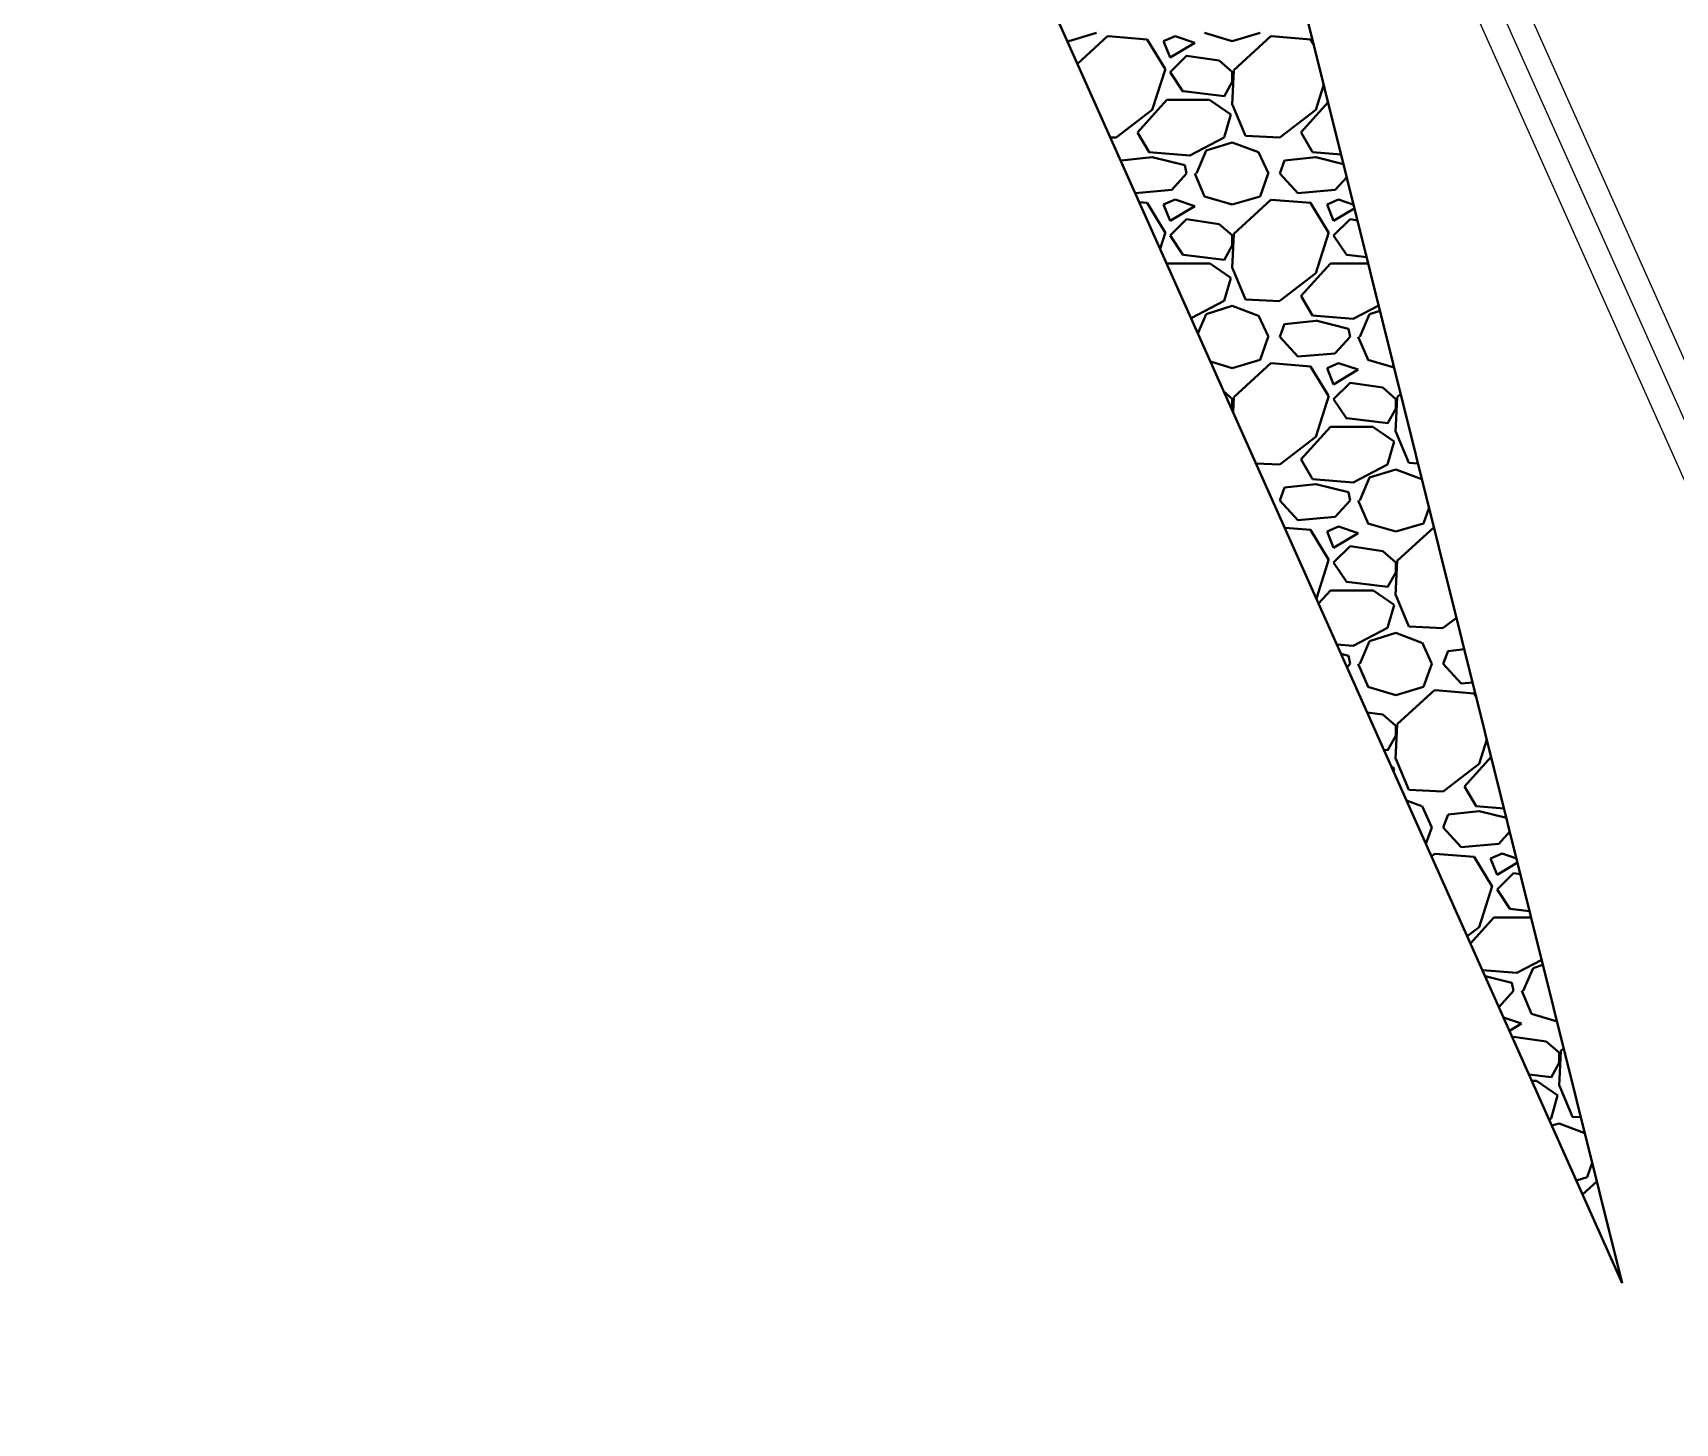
# Model space of a CAD drawing. Extents: x 2799052 to 2815686, y 1319509 to 1336143.
# Drawn here: x 2807717.33 to 2807737.42, y 1327308.71 to 1327325.72 of the extents above; entities that cross this region are included whole.
import ezdxf

# ---------------------------------------------------------------- set-up
doc = ezdxf.new("R2010")
doc.units = 0
doc.header["$LTSCALE"] = 0.5
doc.header["$MEASUREMENT"] = 0
doc.layers.add('C-Road-Asph-Hach-Bdry', color=64, linetype='Continuous', lineweight=25, plot=False)
for name, color, linetype, lineweight in [('C-RRAP', 160, 'Continuous', 40), ('C-SSWR', 1, 'Continuous', 25), ('C-Sswr-Pipe', 125, 'Continuous', 25)]:
    doc.layers.add(name, color=color, linetype=linetype, lineweight=lineweight)

msp = doc.modelspace()

# ---------------------------------------------------------------- linework, layer by layer
at = {"layer": 'C-Road-Asph-Hach-Bdry'}
msp.add_circle((2807368.688, 1327825.522), 8317.007, dxfattribs=at)
at = {"layer": 'C-RRAP'}
for p, q in [((2807698.453, 1327396.171), (2807736.771, 1327310.424)), ((2807736.771, 1327310.424), (2807730.272, 1327336.526))]:
    msp.add_line(p, q, dxfattribs=at)
at = {"layer": 'C-RRAP', "linetype": 'Continuous'}
for p, q in [((2807729.977, 1327325.627), (2807730, 1327325.62)), ((2807730, 1327325.62), (2807730.34, 1327325.72)), ((2807730.477, 1327325.683), (2807730.104, 1327325.342)), ((2807730.96, 1327325.639), (2807730.48, 1327325.679)), ((2807731.178, 1327325.279), (2807730.958, 1327325.639)), ((2807731.3, 1327325.68), (2807731.16, 1327325.62)), ((2807731.16, 1327325.62), (2807731.24, 1327325.42)), ((2807731.24, 1327325.42), (2807731.54, 1327325.6)), ((2807731.54, 1327325.6), (2807731.3, 1327325.68)), ((2807731.66, 1327325.72), (2807732, 1327325.62)), ((2807732, 1327325.62), (2807732.34, 1327325.72)), ((2807732.477, 1327325.683), (2807732.017, 1327325.263)), ((2807732.96, 1327325.639), (2807732.48, 1327325.679)), ((2807733, 1327325.57), (2807732.958, 1327325.639)), ((2807731.44, 1327325.44), (2807731.24, 1327325.24)), ((2807731.84, 1327325.38), (2807731.44, 1327325.44)), ((2807732.001, 1327325.241), (2807731.841, 1327325.381)), ((2807731.021, 1327324.78), (2807731.181, 1327325.28)), ((2807731.24, 1327325.24), (2807731.4, 1327325)), ((2807732.018, 1327325.26), (2807731.998, 1327324.84)), ((2807732, 1327325.12), (2807732, 1327325.24)), ((2807731.401, 1327325.005), (2807731.901, 1327324.945)), ((2807731.9, 1327324.94), (2807732, 1327325.12)), ((2807733.021, 1327324.78), (2807733.12, 1327325.088)), ((2807730.58, 1327324.44), (2807731.02, 1327324.78)), ((2807730.84, 1327324.5), (2807731.2, 1327324.9)), ((2807731.2, 1327324.9), (2807731.72, 1327324.9)), ((2807731.721, 1327324.902), (2807731.981, 1327324.722)), ((2807732.001, 1327324.84), (2807732.161, 1327324.46)), ((2807732.58, 1327324.44), (2807733.02, 1327324.78)), ((2807732.84, 1327324.5), (2807733.174, 1327324.871)), ((2807731.98, 1327324.72), (2807731.9, 1327324.44)), ((2807730.506, 1327324.442), (2807730.58, 1327324.439)), ((2807730.982, 1327324.261), (2807730.842, 1327324.501)), ((2807731.9, 1327324.44), (2807731.48, 1327324.22)), ((2807731.68, 1327324.28), (2807732, 1327324.38)), ((2807732, 1327324.379), (2807732.32, 1327324.259)), ((2807732.16, 1327324.459), (2807732.58, 1327324.439)), ((2807732.982, 1327324.261), (2807732.842, 1327324.501)), ((2807730.637, 1327324.151), (2807730.64, 1327324.16)), ((2807731.02, 1327324.198), (2807730.64, 1327324.158)), ((2807731.48, 1327324.221), (2807730.98, 1327324.261)), ((2807731.42, 1327324.1), (2807731.02, 1327324.2)), ((2807731.56, 1327324), (2807731.68, 1327324.28)), ((2807732.321, 1327324.261), (2807732.441, 1327324.001)), ((2807732.58, 1327324), (2807732.64, 1327324.16)), ((2807733.02, 1327324.198), (2807732.64, 1327324.158)), ((2807733.333, 1327324.233), (2807732.98, 1327324.261)), ((2807733.362, 1327324.114), (2807733.02, 1327324.2)), ((2807731.44, 1327324), (2807731.26, 1327323.8)), ((2807731.44, 1327324), (2807731.42, 1327324.1)), ((2807731.541, 1327324), (2807731.661, 1327323.72)), ((2807732.34, 1327323.72), (2807732.44, 1327324)), ((2807732.8, 1327323.76), (2807732.58, 1327324)), ((2807733.401, 1327323.956), (2807733.26, 1327323.8)), ((2807731.26, 1327323.799), (2807730.811, 1327323.76)), ((2807733.26, 1327323.799), (2807732.8, 1327323.759)), ((2807732.8, 1327323.76), (2807732.8, 1327323.76)), ((2807730.96, 1327323.639), (2807730.862, 1327323.647)), ((2807731.178, 1327323.279), (2807730.958, 1327323.639)), ((2807731.3, 1327323.68), (2807731.16, 1327323.62)), ((2807731.16, 1327323.62), (2807731.24, 1327323.42)), ((2807731.24, 1327323.42), (2807731.54, 1327323.6)), ((2807731.54, 1327323.6), (2807731.3, 1327323.68)), ((2807731.66, 1327323.72), (2807732, 1327323.62)), ((2807732, 1327323.62), (2807732.34, 1327323.72)), ((2807732.477, 1327323.683), (2807732.017, 1327323.263)), ((2807732.96, 1327323.639), (2807732.48, 1327323.679)), ((2807733.178, 1327323.279), (2807732.958, 1327323.639)), ((2807733.3, 1327323.68), (2807733.16, 1327323.62)), ((2807733.16, 1327323.62), (2807733.24, 1327323.42)), ((2807733.16, 1327323.62), (2807733.16, 1327323.62)), ((2807733.24, 1327323.42), (2807733.497, 1327323.574)), ((2807733.486, 1327323.618), (2807733.3, 1327323.68)), ((2807731.44, 1327323.44), (2807731.24, 1327323.24)), ((2807731.84, 1327323.38), (2807731.44, 1327323.44)), ((2807732.001, 1327323.241), (2807731.841, 1327323.381)), ((2807733.44, 1327323.44), (2807733.24, 1327323.24)), ((2807733.534, 1327323.426), (2807733.44, 1327323.44)), ((2807731.116, 1327323.078), (2807731.181, 1327323.28)), ((2807731.24, 1327323.24), (2807731.4, 1327323)), ((2807732.018, 1327323.26), (2807731.998, 1327322.84)), ((2807732, 1327323.12), (2807732, 1327323.24)), ((2807733.021, 1327322.78), (2807733.181, 1327323.28)), ((2807733.24, 1327323.24), (2807733.4, 1327323)), ((2807731.401, 1327323.005), (2807731.901, 1327322.945)), ((2807731.9, 1327322.94), (2807732, 1327323.12)), ((2807733.401, 1327323.005), (2807733.646, 1327322.975)), ((2807731.197, 1327322.897), (2807731.2, 1327322.9)), ((2807731.2, 1327322.9), (2807731.72, 1327322.9)), ((2807731.721, 1327322.902), (2807731.981, 1327322.722)), ((2807732.001, 1327322.84), (2807732.161, 1327322.46)), ((2807732.58, 1327322.44), (2807733.02, 1327322.78)), ((2807732.84, 1327322.5), (2807733.2, 1327322.9)), ((2807733.2, 1327322.9), (2807733.664, 1327322.9)), ((2807731.98, 1327322.72), (2807731.9, 1327322.44)), ((2807731.9, 1327322.44), (2807731.496, 1327322.229)), ((2807731.68, 1327322.28), (2807732, 1327322.38)), ((2807732, 1327322.379), (2807732.32, 1327322.259)), ((2807732.16, 1327322.459), (2807732.58, 1327322.439)), ((2807732.982, 1327322.261), (2807732.842, 1327322.501)), ((2807733.793, 1327322.384), (2807733.48, 1327322.22)), ((2807731.579, 1327322.043), (2807731.68, 1327322.28)), ((2807732.321, 1327322.261), (2807732.441, 1327322.001)), ((2807732.58, 1327322), (2807732.64, 1327322.16)), ((2807733.02, 1327322.198), (2807732.64, 1327322.158)), ((2807733.48, 1327322.221), (2807732.98, 1327322.261)), ((2807733.42, 1327322.1), (2807733.02, 1327322.2)), ((2807733.56, 1327322), (2807733.68, 1327322.28)), ((2807733.68, 1327322.28), (2807733.809, 1327322.32)), ((2807732.34, 1327321.72), (2807732.44, 1327322)), ((2807732.8, 1327321.76), (2807732.58, 1327322)), ((2807733.44, 1327322), (2807733.26, 1327321.8)), ((2807733.44, 1327322), (2807733.42, 1327322.1)), ((2807733.541, 1327322), (2807733.661, 1327321.72)), ((2807733.26, 1327321.799), (2807732.8, 1327321.759)), ((2807731.732, 1327321.699), (2807732, 1327321.62)), ((2807732, 1327321.62), (2807732.34, 1327321.72)), ((2807732.477, 1327321.683), (2807732.017, 1327321.263)), ((2807732.96, 1327321.639), (2807732.48, 1327321.679)), ((2807733.178, 1327321.279), (2807732.958, 1327321.639)), ((2807733.3, 1327321.68), (2807733.16, 1327321.62)), ((2807733.16, 1327321.62), (2807733.24, 1327321.42)), ((2807733.24, 1327321.42), (2807733.54, 1327321.6)), ((2807733.54, 1327321.6), (2807733.3, 1327321.68)), ((2807733.66, 1327321.72), (2807733.982, 1327321.626)), ((2807732.001, 1327321.241), (2807731.896, 1327321.333)), ((2807733.44, 1327321.44), (2807733.24, 1327321.24)), ((2807733.84, 1327321.38), (2807733.44, 1327321.44)), ((2807734.001, 1327321.241), (2807733.841, 1327321.381)), ((2807732, 1327321.12), (2807732, 1327321.24)), ((2807732.018, 1327321.26), (2807732.009, 1327321.079)), ((2807733.021, 1327320.78), (2807733.181, 1327321.28)), ((2807733.24, 1327321.24), (2807733.4, 1327321)), ((2807734.018, 1327321.26), (2807733.998, 1327320.84)), ((2807734, 1327321.12), (2807734, 1327321.24)), ((2807734.062, 1327321.304), (2807734.017, 1327321.263)), ((2807731.995, 1327321.111), (2807732, 1327321.12)), ((2807733.401, 1327321.005), (2807733.901, 1327320.945)), ((2807733.9, 1327320.94), (2807734, 1327321.12)), ((2807732.58, 1327320.44), (2807733.02, 1327320.78)), ((2807732.84, 1327320.5), (2807733.2, 1327320.9)), ((2807733.2, 1327320.9), (2807733.72, 1327320.9)), ((2807733.721, 1327320.902), (2807733.981, 1327320.722)), ((2807734.001, 1327320.84), (2807734.161, 1327320.46)), ((2807733.98, 1327320.72), (2807733.9, 1327320.44)), ((2807732.289, 1327320.453), (2807732.58, 1327320.439)), ((2807732.982, 1327320.261), (2807732.842, 1327320.501)), ((2807733.9, 1327320.44), (2807733.48, 1327320.22)), ((2807733.68, 1327320.28), (2807734, 1327320.38)), ((2807734, 1327320.379), (2807734.32, 1327320.259)), ((2807734.16, 1327320.459), (2807734.274, 1327320.454)), ((2807732.58, 1327320), (2807732.64, 1327320.16)), ((2807733.02, 1327320.198), (2807732.64, 1327320.158)), ((2807733.48, 1327320.221), (2807732.98, 1327320.261)), ((2807733.42, 1327320.1), (2807733.02, 1327320.2)), ((2807733.56, 1327320), (2807733.68, 1327320.28)), ((2807732.8, 1327319.76), (2807732.58, 1327320)), ((2807733.44, 1327320), (2807733.26, 1327319.8)), ((2807733.44, 1327320), (2807733.42, 1327320.1)), ((2807733.541, 1327320), (2807733.661, 1327319.72)), ((2807733.56, 1327320), (2807733.56, 1327320)), ((2807733.26, 1327319.799), (2807732.8, 1327319.759)), ((2807733.66, 1327319.72), (2807734, 1327319.62)), ((2807734, 1327319.62), (2807734.34, 1327319.72)), ((2807734.34, 1327319.72), (2807734.408, 1327319.912)), ((2807732.96, 1327319.639), (2807732.641, 1327319.666)), ((2807733.178, 1327319.279), (2807732.958, 1327319.639)), ((2807733.3, 1327319.68), (2807733.16, 1327319.62)), ((2807733.16, 1327319.62), (2807733.24, 1327319.42)), ((2807733.24, 1327319.42), (2807733.54, 1327319.6)), ((2807733.54, 1327319.6), (2807733.3, 1327319.68)), ((2807734.468, 1327319.674), (2807734.017, 1327319.263)), ((2807733.44, 1327319.44), (2807733.24, 1327319.24)), ((2807733.84, 1327319.38), (2807733.44, 1327319.44)), ((2807734.001, 1327319.241), (2807733.841, 1327319.381)), ((2807733.028, 1327318.801), (2807733.181, 1327319.28)), ((2807733.24, 1327319.24), (2807733.4, 1327319)), ((2807733.9, 1327318.94), (2807734, 1327319.12)), ((2807734.018, 1327319.26), (2807733.998, 1327318.84)), ((2807734, 1327319.12), (2807734, 1327319.24)), ((2807733.401, 1327319.005), (2807733.901, 1327318.945)), ((2807733.055, 1327318.739), (2807733.2, 1327318.9)), ((2807733.2, 1327318.9), (2807733.72, 1327318.9)), ((2807733.721, 1327318.902), (2807733.981, 1327318.722)), ((2807733.98, 1327318.72), (2807733.9, 1327318.44)), ((2807734.001, 1327318.84), (2807734.161, 1327318.46)), ((2807734.58, 1327318.44), (2807734.744, 1327318.566)), ((2807733.9, 1327318.44), (2807733.48, 1327318.22)), ((2807733.68, 1327318.28), (2807734, 1327318.38)), ((2807734, 1327318.379), (2807734.32, 1327318.259)), ((2807734.16, 1327318.459), (2807734.58, 1327318.439)), ((2807733.48, 1327318.221), (2807733.28, 1327318.237)), ((2807733.42, 1327318.1), (2807733.331, 1327318.122)), ((2807733.56, 1327318), (2807733.68, 1327318.28)), ((2807734.321, 1327318.261), (2807734.441, 1327318.001)), ((2807734.58, 1327318), (2807734.64, 1327318.16)), ((2807734.84, 1327318.179), (2807734.64, 1327318.158)), ((2807733.44, 1327318), (2807733.404, 1327317.959)), ((2807733.44, 1327318), (2807733.42, 1327318.1)), ((2807733.541, 1327318), (2807733.661, 1327317.72)), ((2807734.34, 1327317.72), (2807734.44, 1327318)), ((2807734.8, 1327317.76), (2807734.58, 1327318)), ((2807733.66, 1327317.72), (2807734, 1327317.62)), ((2807734, 1327317.62), (2807734.34, 1327317.72)), ((2807734.941, 1327317.772), (2807734.8, 1327317.759)), ((2807734.477, 1327317.683), (2807734.017, 1327317.263)), ((2807734.96, 1327317.639), (2807734.48, 1327317.679)), ((2807734.986, 1327317.592), (2807734.958, 1327317.639)), ((2807734.96, 1327317.639), (2807734.96, 1327317.639)), ((2807733.84, 1327317.38), (2807733.65, 1327317.408)), ((2807734.001, 1327317.241), (2807733.841, 1327317.381)), ((2807733.9, 1327316.94), (2807734, 1327317.12)), ((2807734.018, 1327317.26), (2807733.998, 1327316.84)), ((2807734, 1327317.12), (2807734, 1327317.24)), ((2807733.855, 1327316.95), (2807733.901, 1327316.945)), ((2807735.021, 1327316.78), (2807735.115, 1327317.074)), ((2807733.946, 1327316.746), (2807733.981, 1327316.722)), ((2807733.98, 1327316.72), (2807733.971, 1327316.689)), ((2807734.001, 1327316.84), (2807734.161, 1327316.46)), ((2807734.58, 1327316.44), (2807735.02, 1327316.78)), ((2807734.84, 1327316.5), (2807735.167, 1327316.864)), ((2807734.982, 1327316.261), (2807734.842, 1327316.501)), ((2807734.132, 1327316.33), (2807734.32, 1327316.259)), ((2807734.16, 1327316.459), (2807734.58, 1327316.439)), ((2807734.321, 1327316.261), (2807734.441, 1327316.001)), ((2807734.58, 1327316), (2807734.64, 1327316.16)), ((2807735.02, 1327316.198), (2807734.64, 1327316.158)), ((2807735.324, 1327316.233), (2807734.98, 1327316.261)), ((2807735.353, 1327316.117), (2807735.02, 1327316.2)), ((2807734.368, 1327315.8), (2807734.44, 1327316)), ((2807734.8, 1327315.76), (2807734.58, 1327316)), ((2807735.395, 1327315.949), (2807735.26, 1327315.8)), ((2807735.26, 1327315.799), (2807734.8, 1327315.759)), ((2807734.477, 1327315.683), (2807734.437, 1327315.646)), ((2807734.96, 1327315.639), (2807734.48, 1327315.679)), ((2807735.178, 1327315.279), (2807734.958, 1327315.639)), ((2807735.3, 1327315.68), (2807735.16, 1327315.62)), ((2807735.16, 1327315.62), (2807735.24, 1327315.42)), ((2807735.24, 1327315.42), (2807735.49, 1327315.57)), ((2807735.477, 1327315.621), (2807735.3, 1327315.68)), ((2807735.44, 1327315.44), (2807735.24, 1327315.24)), ((2807735.525, 1327315.427), (2807735.44, 1327315.44)), ((2807735.021, 1327314.78), (2807735.181, 1327315.28)), ((2807735.24, 1327315.24), (2807735.4, 1327315)), ((2807734.913, 1327314.581), (2807735.2, 1327314.9)), ((2807735.2, 1327314.9), (2807735.656, 1327314.9)), ((2807735.401, 1327315.005), (2807735.637, 1327314.976)), ((2807734.875, 1327314.668), (2807735.02, 1327314.78)), ((2807735.786, 1327314.381), (2807735.48, 1327314.22)), ((2807735.68, 1327314.28), (2807735.801, 1327314.318)), ((2807735.48, 1327314.221), (2807735.059, 1327314.255)), ((2807735.42, 1327314.1), (2807735.092, 1327314.182)), ((2807735.44, 1327314), (2807735.42, 1327314.1)), ((2807735.56, 1327314), (2807735.68, 1327314.28)), ((2807735.44, 1327314), (2807735.262, 1327313.801)), ((2807735.44, 1327314), (2807735.44, 1327314)), ((2807735.541, 1327314), (2807735.661, 1327313.72)), ((2807735.66, 1327313.72), (2807735.973, 1327313.628)), ((2807735.54, 1327313.6), (2807735.319, 1327313.674)), ((2807735.391, 1327313.511), (2807735.54, 1327313.6)), ((2807735.44, 1327313.44), (2807735.428, 1327313.428)), ((2807735.84, 1327313.38), (2807735.44, 1327313.44)), ((2807735.44, 1327313.44), (2807735.44, 1327313.44)), ((2807736.001, 1327313.241), (2807735.841, 1327313.381)), ((2807736.055, 1327313.298), (2807736.017, 1327313.263)), ((2807735.9, 1327312.94), (2807736, 1327313.12)), ((2807736.018, 1327313.26), (2807735.998, 1327312.84)), ((2807736, 1327313.12), (2807736, 1327313.24)), ((2807735.63, 1327312.977), (2807735.901, 1327312.945)), ((2807735.664, 1327312.9), (2807735.72, 1327312.9)), ((2807735.721, 1327312.902), (2807735.981, 1327312.722)), ((2807735.98, 1327312.72), (2807735.9, 1327312.44)), ((2807736.001, 1327312.84), (2807736.161, 1327312.46)), ((2807735.9, 1327312.44), (2807735.876, 1327312.428)), ((2807735.909, 1327312.352), (2807736, 1327312.38)), ((2807736, 1327312.379), (2807736.313, 1327312.262)), ((2807736.16, 1327312.459), (2807736.265, 1327312.454)), ((2807736.34, 1327311.72), (2807736.404, 1327311.899)), ((2807736.209, 1327311.682), (2807736.34, 1327311.72)), ((2807736.461, 1327311.668), (2807736.286, 1327311.509)), ((2807736.717, 1327310.545), (2807736.737, 1327310.561))]:
    msp.add_line(p, q, dxfattribs=at)
at = {"layer": 'C-SSWR'}
for p, q in [((2807646.56, 1327525.285), (2807760.782, 1327269.684)), ((2807646.012, 1327525.041), (2807760.234, 1327269.439))]:
    msp.add_line(p, q, dxfattribs=at)
at = {"layer": 'C-Sswr-Pipe'}
msp.add_line((2807646.286, 1327525.163), (2807760.508, 1327269.561), dxfattribs=at)

doc.saveas('drawing.dxf')
